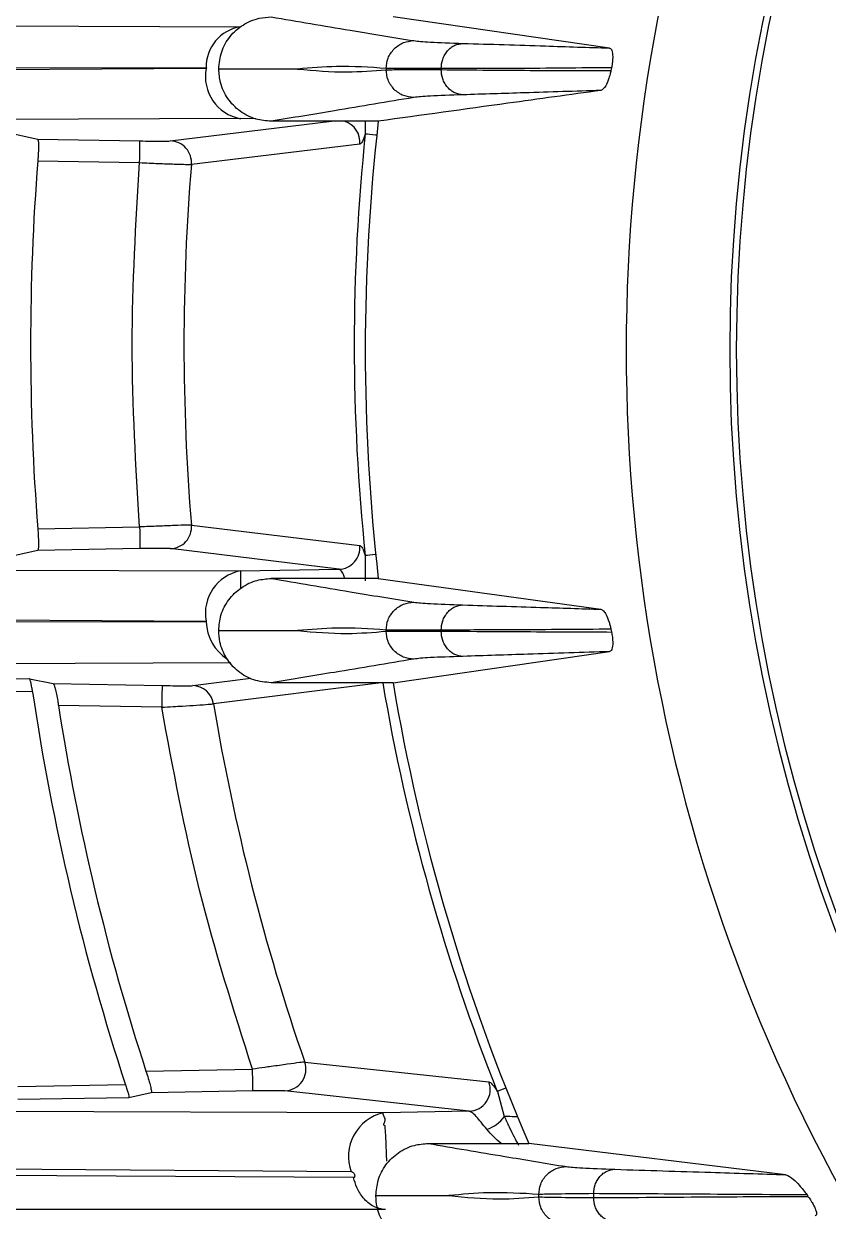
# Model space of a CAD drawing. Extents: x 7 to 135, y 1 to 99.
# Drawn here: x 126.144 to 127.069, y 44.293 to 45.659 of the extents above; entities that cross this region are included whole.
import ezdxf

# ---------------------------------------------------------------- set-up
doc = ezdxf.new("R2010")
doc.units = 0
doc.header["$MEASUREMENT"] = 0
doc.layers.add('OBJECT', color=7, linetype='CONTINUOUS')

msp = doc.modelspace()

# ---------------------------------------------------------------- linework, layer by layer
at = {"layer": 'OBJECT'}
for p, q in [((125.778, 45.6578), (126.3931, 45.6554)), ((126.8177, 45.6309), (126.5686, 45.6667)), ((126.3534, 45.6073), (125.7377, 45.6039)), ((125.7383, 45.6095), (126.3535, 45.6081)), ((126.368, 45.6068), (126.368, 45.6066)), ((126.5606, 45.6074), (126.5606, 45.606)), ((126.6239, 45.6073), (126.6239, 45.6061)), ((126.393, 45.5497), (125.7774, 45.5473)), ((126.3123, 45.524), (126.4976, 45.5467)), ((126.4106, 45.5494), (126.393, 45.5497)), ((126.5516, 45.5467), (126.4284, 45.5467)), ((126.5366, 45.5467), (126.5366, 45.532)), ((126.1339, 45.5318), (126.1597, 45.5261)), ((126.1597, 45.5261), (126.2774, 45.524)), ((126.5304, 45.5203), (126.3366, 45.4969)), ((126.1598, 45.5011), (126.277, 45.4991)), ((126.3366, 45.0821), (126.5304, 45.0587)), ((126.1598, 45.0779), (126.277, 45.08)), ((126.2774, 45.055), (126.1597, 45.0529)), ((126.5061, 45.0313), (126.3123, 45.055)), ((126.1597, 45.0529), (126.1339, 45.0472)), ((126.5366, 45.047), (126.5365, 45.0179)), ((125.7774, 45.0317), (126.393, 45.0293)), ((126.393, 45.0293), (126.5061, 45.0313)), ((126.5516, 45.0207), (126.4284, 45.0207)), ((126.5516, 45.0207), (126.8078, 44.9852)), ((125.7377, 44.9752), (126.3534, 44.9717)), ((126.3535, 44.9709), (125.7383, 44.9695)), ((126.368, 44.9606), (126.368, 44.9608)), ((126.5606, 44.96), (126.5606, 44.9614)), ((126.6239, 44.9601), (126.6239, 44.9613)), ((126.5686, 44.9007), (126.8177, 44.9365)), ((126.3819, 44.9236), (125.778, 44.9212)), ((126.0337, 44.9075), (126.1503, 44.9054)), ((126.1503, 44.9054), (126.1776, 44.8997)), ((126.3381, 44.8974), (126.4051, 44.9059)), ((126.1538, 44.8904), (126.0335, 44.8925)), ((126.1776, 44.8997), (126.3029, 44.8975)), ((126.5517, 44.9004), (126.3621, 44.8765)), ((126.5686, 44.9007), (126.4284, 44.9007)), ((126.3024, 44.8725), (126.1836, 44.8746)), ((126.2843, 44.454), (126.4069, 44.4561)), ((126.467, 44.4644), (126.6788, 44.4418)), ((126.1368, 44.4362), (126.2608, 44.4384)), ((126.2902, 44.4291), (126.2645, 44.4234)), ((126.4073, 44.4311), (126.2902, 44.4291)), ((126.6561, 44.4078), (126.444, 44.4313)), ((126.6886, 44.4306), (126.6966, 44.4019)), ((126.2645, 44.4234), (126.137, 44.4212)), ((126.5571, 44.4061), (125.9066, 44.4079)), ((126.6561, 44.4078), (126.5571, 44.4061)), ((126.6092, 44.3707), (126.7247, 44.3707)), ((127.0206, 44.3348), (126.7247, 44.3707)), ((126.5203, 44.3382), (125.8686, 44.3431)), ((126.523, 44.3316), (125.8712, 44.3352)), ((126.5489, 44.3106), (126.5489, 44.3108)), ((126.7362, 44.3093), (126.7362, 44.3121)), ((126.7995, 44.3084), (126.7995, 44.313)), ((126.56, 44.2946), (125.9091, 44.2951))]:
    msp.add_line(p, q, dxfattribs=at)
at = {"layer": 'OBJECT', "flags": 128}
for points in [[(126.277, 45.4991), (126.2771, 45.5039), (126.2772, 45.5085), (126.2773, 45.5128), (126.2773, 45.5166), (126.2774, 45.5197), (126.2774, 45.522), (126.2774, 45.5235), (126.2774, 45.524)], [(126.5499, 45.5307), (126.5484, 45.5308), (126.5448, 45.5312), (126.5417, 45.5315), (126.5393, 45.5318), (126.5376, 45.5319), (126.5366, 45.532)], [(126.277, 45.08), (126.2771, 45.0751), (126.2772, 45.0705), (126.2773, 45.0662), (126.2773, 45.0624), (126.2774, 45.0593), (126.2774, 45.057), (126.2774, 45.0555), (126.2774, 45.055)], [(126.5486, 45.0482), (126.5484, 45.0482), (126.5448, 45.0478), (126.5417, 45.0475), (126.5393, 45.0473), (126.5376, 45.0471), (126.5366, 45.047)], [(126.3029, 44.8975), (126.3029, 44.897), (126.3028, 44.8955), (126.3028, 44.8932), (126.3027, 44.89), (126.3027, 44.8863), (126.3026, 44.882), (126.3025, 44.8774), (126.3024, 44.8725)], [(126.4073, 44.4311), (126.4073, 44.4317), (126.4073, 44.4332), (126.4072, 44.4355), (126.4072, 44.4386), (126.4071, 44.4424), (126.4071, 44.4467), (126.407, 44.4513), (126.4069, 44.4561)], [(126.6984, 44.4345), (126.6962, 44.4337), (126.6933, 44.4325), (126.6911, 44.4316), (126.6894, 44.431), (126.6886, 44.4306)], [(126.7118, 44.4012), (126.7113, 44.4012), (126.7084, 44.4014), (126.7056, 44.4015), (126.703, 44.4016), (126.7006, 44.4017), (126.6985, 44.4018), (126.6966, 44.4019)]]:
    msp.add_lwpolyline(points, dxfattribs=at)
at = {"layer": 'OBJECT'}
for centre, radius, start, end in [((128.8466, 45.2837), 2.0098, 135.4001, 224.5999), ((128.8466, 45.2837), 1.8907, 138.3698, 221.6302), ((128.8466, 45.2837), 1.8831, 138.6329, 221.3671), ((128.8466, 45.2895), 2.9107, 155.7609, 204.2391), ((126.4003, 45.6091), 0.0468, 98.9258, 181.2805), ((126.4021, 45.5983), 0.0495, 169.5189, 259.3992), ((126.5055, 45.5227), 0.025, 354.3549, 73.1196), ((128.8466, 45.2837), 2.31, 173.4625, 186.5375), ((126.3117, 45.499), 0.025, 355.2595, 88.6225), ((128.8466, 45.2895), 2.3227, 174.0063, 185.9937), ((128.8466, 45.2895), 2.6951, 175.497, 184.503), ((128.8466, 45.2895), 2.5186, 175.2757, 184.7243), ((126.3117, 45.08), 0.025, 271.3775, 4.7405), ((126.5055, 45.0563), 0.025, 271.3835, 5.6925), ((126.4021, 44.9807), 0.0495, 100.6008, 190.4811), ((126.4066, 44.9726), 0.0531, 181.814, 237.3183), ((128.8466, 45.2895), 2.7223, 188.4312, 198.2199), ((126.3375, 44.8725), 0.0249, 9.2364, 88.6965), ((128.8466, 45.2895), 2.3227, 189.6366, 201.7023), ((128.8466, 45.2837), 2.31, 189.5438, 203.2808), ((128.8466, 45.2895), 2.6951, 188.8556, 198.0596), ((128.8466, 45.2895), 2.5186, 189.4377, 199.1243), ((126.4434, 44.4563), 0.025, 271.5007, 18.9287), ((126.6554, 44.4328), 0.025, 271.5271, 21.1213), ((126.5692, 44.3556), 0.0519, 103.4064, 199.6374), ((126.6656, 44.4228), 0.0374, 286.7502, 326.0149)]:
    msp.add_arc(centre, radius, start, end, dxfattribs=at)
for centre, major_axis, start_param, end_param in [((128.4854, 45.2837), (1.6983, 0), 2.944733, 2.946684), ((128.4854, 45.2837), (1.6983, 0), 3.336501, 3.338452), ((128.476, 45.2837), (1.7429, 0), 3.749125, 3.750253)]:
    msp.add_ellipse(centre, major_axis=major_axis, ratio=0.977124, start_param=start_param, end_param=end_param, dxfattribs=at)
for points, knots in [([(126.368, 45.6068), (126.3687, 45.6135), (126.37, 45.6269), (126.3803, 45.6448), (126.3954, 45.6583), (126.4124, 45.6656), (126.4238, 45.6664), (126.4284, 45.6667)], [0, 0, 0, 0, 0.212706, 0.425418, 0.63871, 0.85337, 1, 1, 1, 1]), ([(126.4284, 45.6667), (126.4585, 45.6616), (126.5123, 45.6525), (126.5679, 45.6434), (126.5924, 45.6394)], [0, 0, 0, 0, 0.56001, 1, 1, 1, 1]), ([(126.5606, 45.6074), (126.561, 45.6114), (126.5617, 45.6176), (126.5657, 45.625), (126.5698, 45.6301), (126.5749, 45.6343), (126.5822, 45.6383), (126.5884, 45.6389), (126.5924, 45.6394)], [0, 0, 0, 0, 0.239483, 0.368381, 0.500001, 0.63162, 0.760514, 1, 1, 1, 1]), ([(126.5924, 45.6394), (126.5973, 45.6388), (126.6072, 45.6377), (126.6351, 45.6367), (126.649, 45.6363)], [0, 0, 0, 0, 0.499273, 1, 1, 1, 1]), ([(126.6239, 45.6073), (126.6242, 45.6109), (126.6248, 45.6165), (126.6279, 45.6232), (126.6312, 45.6278), (126.6352, 45.6316), (126.641, 45.6352), (126.6458, 45.6358), (126.649, 45.6363)], [0, 0, 0, 0, 0.239578, 0.368437, 0.500002, 0.631562, 0.760427, 1, 1, 1, 1]), ([(126.649, 45.6363), (126.6807, 45.6353), (126.7372, 45.6335), (126.7931, 45.6317), (126.8177, 45.6309)], [0, 0, 0, 0, 0.55998, 1, 1, 1, 1]), ([(126.8177, 45.6309), (126.8185, 45.6305), (126.8201, 45.6298), (126.8212, 45.6256), (126.8213, 45.62), (126.8212, 45.6168), (126.8208, 45.6134), (126.8204, 45.6106), (126.8201, 45.6089), (126.8199, 45.6083)], [0, 0, 0, 0, 0.347787, 0.698122, 0.777965, 0.85834, 0.911742, 0.965437, 1, 1, 1, 1]), ([(126.3535, 45.6081), (126.3536, 45.6081), (126.3536, 45.6081), (126.3537, 45.608), (126.3537, 45.608), (126.3538, 45.6079), (126.3538, 45.6079), (126.3538, 45.6078), (126.3538, 45.6077), (126.3537, 45.6076), (126.3537, 45.6075), (126.3536, 45.6074), (126.3535, 45.6074), (126.3535, 45.6074), (126.3534, 45.6073)], [0, 0, 0, 0, 0.156356, 0.220307, 0.277039, 0.329614, 0.381571, 0.43639, 0.497392, 0.61507, 0.669728, 0.725245, 0.848143, 1, 1, 1, 1]), ([(126.3689, 45.6067), (126.3687, 45.6067), (126.3684, 45.6067), (126.3682, 45.6068), (126.368, 45.6068)], [0, 0, 0, 0, 0.560005, 1, 1, 1, 1]), ([(126.368, 45.6066), (126.3682, 45.6066), (126.3685, 45.6066), (126.3688, 45.6067), (126.3689, 45.6067)], [0, 0, 0, 0, 0.560002, 1, 1, 1, 1]), ([(126.4284, 45.5467), (126.4225, 45.5472), (126.4097, 45.5483), (126.3919, 45.5574), (126.3776, 45.5722), (126.3693, 45.5895), (126.3684, 45.6014), (126.368, 45.6066)], [0, 0, 0, 0, 0.187598, 0.40476, 0.620774, 0.835176, 1, 1, 1, 1]), ([(126.4588, 45.6067), (126.4587, 45.6067), (126.4418, 45.6067), (126.4146, 45.6067), (126.3847, 45.6067), (126.3716, 45.6067), (126.3689, 45.6067), (126.3689, 45.6067)], [0, 0, 0, 0, 0.002739, 0.563972, 0.910975, 0.997726, 1, 1, 1, 1]), ([(126.5606, 45.6074), (126.5416, 45.6087), (126.5077, 45.611), (126.4737, 45.608), (126.4588, 45.6067)], [0, 0, 0, 0, 0.559941, 1, 1, 1, 1]), ([(126.4588, 45.6067), (126.4778, 45.605), (126.5117, 45.602), (126.5457, 45.6048), (126.5606, 45.606)], [0, 0, 0, 0, 0.560059, 1, 1, 1, 1]), ([(126.6239, 45.6073), (126.6086, 45.6073), (126.578, 45.6072), (126.5664, 45.6073), (126.5606, 45.6074)], [0, 0, 0, 0, 0.500043, 1, 1, 1, 1]), ([(126.5606, 45.606), (126.5664, 45.606), (126.578, 45.6061), (126.6086, 45.6061), (126.6239, 45.6061)], [0, 0, 0, 0, 0.499957, 1, 1, 1, 1]), ([(126.5924, 45.574), (126.5884, 45.5744), (126.5822, 45.5751), (126.5749, 45.5791), (126.5698, 45.5832), (126.5657, 45.5884), (126.5617, 45.5958), (126.561, 45.602), (126.5606, 45.606)], [0, 0, 0, 0, 0.239486, 0.36838, 0.499998, 0.631617, 0.760515, 1, 1, 1, 1]), ([(126.8199, 45.6083), (126.7833, 45.6079), (126.718, 45.6073), (126.6526, 45.6073), (126.6239, 45.6073)], [0, 0, 0, 0, 0.560013, 1, 1, 1, 1]), ([(126.649, 45.5771), (126.6458, 45.5775), (126.641, 45.5782), (126.6352, 45.5818), (126.6312, 45.5856), (126.6279, 45.5902), (126.6248, 45.5969), (126.6242, 45.6025), (126.6239, 45.6061)], [0, 0, 0, 0, 0.239573, 0.368438, 0.499998, 0.631563, 0.760424, 1, 1, 1, 1]), ([(126.6239, 45.6061), (126.6604, 45.6057), (126.7255, 45.6051), (126.7906, 45.6051), (126.8193, 45.6051)], [0, 0, 0, 0, 0.560015, 1, 1, 1, 1]), ([(126.8193, 45.6051), (126.819, 45.6036), (126.818, 45.5995), (126.8159, 45.5929), (126.8121, 45.5846), (126.8095, 45.5831), (126.8078, 45.5822)], [0, 0, 0, 0, 0.0729665, 0.1943365, 0.4686994, 1, 1, 1, 1]), ([(126.5924, 45.574), (126.5621, 45.5689), (126.5082, 45.5598), (126.4527, 45.5507), (126.4284, 45.5467)], [0, 0, 0, 0, 0.560008, 1, 1, 1, 1]), ([(126.8078, 45.5822), (126.7721, 45.5772), (126.6864, 45.5654), (126.6012, 45.5536), (126.5516, 45.5467)], [0, 0, 0, 0, 0.417435, 1, 1, 1, 1]), ([(126.649, 45.5771), (126.6351, 45.5766), (126.6072, 45.5756), (126.5973, 45.5746), (126.5924, 45.574)], [0, 0, 0, 0, 0.500727, 1, 1, 1, 1]), ([(126.8078, 45.5822), (126.7785, 45.5812), (126.7261, 45.5795), (126.6726, 45.5779), (126.649, 45.5771)], [0, 0, 0, 0, 0.560039, 1, 1, 1, 1]), ([(126.1597, 45.5261), (126.1599, 45.5258), (126.1604, 45.5251), (126.1606, 45.5207), (126.1606, 45.5143), (126.1603, 45.5073), (126.1599, 45.5028), (126.1598, 45.5011)], [0, 0, 0, 0, 0.216943, 0.43392, 0.650101, 0.865823, 1, 1, 1, 1]), ([(126.2774, 45.524), (126.2817, 45.524), (126.2902, 45.5238), (126.3011, 45.5238), (126.3094, 45.5238), (126.3113, 45.5239), (126.3123, 45.524)], [0, 0, 0, 0, 0.250017, 0.499962, 0.749587, 1, 1, 1, 1]), ([(126.5366, 45.532), (126.5355, 45.5287), (126.5332, 45.5221), (126.5313, 45.5209), (126.5304, 45.5203)], [0, 0, 0, 0, 0.500465, 1, 1, 1, 1]), ([(126.277, 45.4991), (126.2843, 45.4987), (126.2988, 45.4981), (126.3174, 45.4974), (126.3316, 45.497), (126.3349, 45.497), (126.3366, 45.4969)], [0, 0, 0, 0, 0.249948, 0.499907, 0.745028, 1, 1, 1, 1]), ([(126.3366, 45.0821), (126.3351, 45.0821), (126.3319, 45.0821), (126.3179, 45.0816), (126.2988, 45.0809), (126.2843, 45.0803), (126.277, 45.08)], [0, 0, 0, 0, 0.235026, 0.499889, 0.749929, 1, 1, 1, 1]), ([(126.1598, 45.0779), (126.16, 45.0751), (126.1604, 45.0695), (126.1606, 45.062), (126.1606, 45.0564), (126.1602, 45.0534), (126.1599, 45.0531), (126.1597, 45.0529)], [0, 0, 0, 0, 0.216322, 0.432667, 0.648513, 0.864295, 1, 1, 1, 1]), ([(126.3123, 45.055), (126.3113, 45.0551), (126.3094, 45.0552), (126.3012, 45.0552), (126.2902, 45.0552), (126.2817, 45.055), (126.2774, 45.055)], [0, 0, 0, 0, 0.249998, 0.499943, 0.749543, 1, 1, 1, 1]), ([(126.5304, 45.0587), (126.5313, 45.0581), (126.5332, 45.0569), (126.5355, 45.0503), (126.5366, 45.047)], [0, 0, 0, 0, 0.5008353, 1, 1, 1, 1]), ([(126.393, 45.0293), (126.393, 45.0289), (126.3931, 45.0281), (126.3931, 45.0229), (126.3932, 45.0166), (126.3932, 45.0114), (126.3932, 45.0093)], [0, 0, 0, 0, 0.295002, 0.568763, 0.821259, 1, 1, 1, 1]), ([(126.5134, 45.0207), (126.5127, 45.0223), (126.511, 45.0264), (126.5085, 45.0303), (126.5069, 45.031), (126.5061, 45.0313)], [0, 0, 0, 0, 0.2580787, 0.6535034, 1, 1, 1, 1]), ([(126.368, 44.9608), (126.3685, 44.9667), (126.3696, 44.9793), (126.3788, 44.9968), (126.3934, 45.0109), (126.4108, 45.0193), (126.4229, 45.0203), (126.4284, 45.0207)], [0, 0, 0, 0, 0.1876831, 0.4003589, 0.6135031, 0.8279506, 1, 1, 1, 1]), ([(126.4284, 45.0207), (126.4585, 45.0156), (126.5123, 45.0065), (126.5679, 44.9974), (126.5924, 44.9934)], [0, 0, 0, 0, 0.56001, 1, 1, 1, 1]), ([(126.5606, 44.9614), (126.561, 44.9654), (126.5617, 44.9716), (126.5657, 44.979), (126.5698, 44.9841), (126.5749, 44.9883), (126.5822, 44.9923), (126.5884, 44.9929), (126.5924, 44.9934)], [0, 0, 0, 0, 0.239485, 0.368383, 0.500002, 0.63162, 0.760514, 1, 1, 1, 1]), ([(126.5924, 44.9934), (126.5973, 44.9928), (126.6072, 44.9917), (126.6351, 44.9907), (126.649, 44.9903)], [0, 0, 0, 0, 0.499273, 1, 1, 1, 1]), ([(126.6239, 44.9613), (126.6242, 44.9649), (126.6248, 44.9705), (126.6279, 44.9772), (126.6312, 44.9818), (126.6352, 44.9856), (126.641, 44.9892), (126.6458, 44.9898), (126.649, 44.9903)], [0, 0, 0, 0, 0.239577, 0.368438, 0.500002, 0.631563, 0.760427, 1, 1, 1, 1]), ([(126.649, 44.9903), (126.6788, 44.9893), (126.7321, 44.9876), (126.7847, 44.986), (126.8078, 44.9852)], [0, 0, 0, 0, 0.559976, 1, 1, 1, 1]), ([(126.8078, 44.9852), (126.8088, 44.9848), (126.8106, 44.984), (126.8137, 44.9794), (126.8163, 44.9734), (126.8183, 44.9668), (126.819, 44.9636), (126.8193, 44.9623)], [0, 0, 0, 0, 0.307715, 0.577846, 0.849686, 0.938704, 1, 1, 1, 1]), ([(126.3534, 44.9717), (126.3535, 44.9717), (126.3535, 44.9717), (126.3536, 44.9716), (126.3537, 44.9715), (126.3537, 44.9714), (126.3538, 44.9713), (126.3538, 44.9712), (126.3538, 44.9712), (126.3538, 44.9711), (126.3537, 44.971), (126.3537, 44.971), (126.3536, 44.971), (126.3536, 44.9709), (126.3535, 44.9709)], [0, 0, 0, 0, 0.148807, 0.270487, 0.325982, 0.381195, 0.499367, 0.56032, 0.614898, 0.666448, 0.718986, 0.776099, 0.840751, 1, 1, 1, 1]), ([(126.3689, 44.9607), (126.3687, 44.9607), (126.3684, 44.9607), (126.3682, 44.9608), (126.368, 44.9608)], [0, 0, 0, 0, 0.5600053, 1, 1, 1, 1]), ([(126.368, 44.9606), (126.3682, 44.9606), (126.3685, 44.9606), (126.3688, 44.9607), (126.3689, 44.9607)], [0, 0, 0, 0, 0.560002, 1, 1, 1, 1]), ([(126.4284, 44.9007), (126.4215, 44.9014), (126.4078, 44.9027), (126.3897, 44.9132), (126.376, 44.9285), (126.369, 44.9453), (126.3683, 44.9563), (126.368, 44.9606)], [0, 0, 0, 0, 0.2172, 0.434331, 0.650168, 0.864392, 1, 1, 1, 1]), ([(126.3689, 44.9607), (126.3689, 44.9607), (126.3858, 44.9607), (126.4132, 44.9607), (126.443, 44.9607), (126.456, 44.9607), (126.4587, 44.9607), (126.4588, 44.9607)], [0, 0, 0, 0, 0.002274, 0.563506, 0.91051, 0.997261, 1, 1, 1, 1]), ([(126.5606, 44.9614), (126.5416, 44.9627), (126.5077, 44.965), (126.4737, 44.962), (126.4588, 44.9607)], [0, 0, 0, 0, 0.559941, 1, 1, 1, 1]), ([(126.4588, 44.9607), (126.4778, 44.959), (126.5117, 44.956), (126.5457, 44.9588), (126.5606, 44.96)], [0, 0, 0, 0, 0.560059, 1, 1, 1, 1]), ([(126.6239, 44.9613), (126.6086, 44.9613), (126.578, 44.9612), (126.5664, 44.9613), (126.5606, 44.9614)], [0, 0, 0, 0, 0.500043, 1, 1, 1, 1]), ([(126.5606, 44.96), (126.5664, 44.96), (126.578, 44.9601), (126.6086, 44.9601), (126.6239, 44.9601)], [0, 0, 0, 0, 0.499957, 1, 1, 1, 1]), ([(126.5924, 44.928), (126.5884, 44.9284), (126.5822, 44.9291), (126.5749, 44.9331), (126.5698, 44.9372), (126.5657, 44.9424), (126.5617, 44.9498), (126.561, 44.956), (126.5606, 44.96)], [0, 0, 0, 0, 0.239486, 0.36838, 0.499998, 0.631617, 0.760515, 1, 1, 1, 1]), ([(126.8193, 44.9623), (126.7828, 44.962), (126.7177, 44.9616), (126.6525, 44.9614), (126.6239, 44.9613)], [0, 0, 0, 0, 0.560005, 1, 1, 1, 1]), ([(126.649, 44.9311), (126.6458, 44.9315), (126.641, 44.9322), (126.6352, 44.9358), (126.6312, 44.9396), (126.6279, 44.9442), (126.6248, 44.9509), (126.6242, 44.9565), (126.6239, 44.9601)], [0, 0, 0, 0, 0.239573, 0.368437, 0.499997, 0.631562, 0.760423, 1, 1, 1, 1]), ([(126.6239, 44.9601), (126.6605, 44.9599), (126.7258, 44.9595), (126.7912, 44.9592), (126.8199, 44.9591)], [0, 0, 0, 0, 0.560003, 1, 1, 1, 1]), ([(126.8199, 44.9591), (126.8201, 44.9581), (126.8205, 44.9561), (126.821, 44.9528), (126.8213, 44.9492), (126.8214, 44.9447), (126.8206, 44.9381), (126.8189, 44.9371), (126.8177, 44.9365)], [0, 0, 0, 0, 0.05238, 0.104942, 0.166386, 0.263156, 0.457427, 1, 1, 1, 1]), ([(126.8177, 44.9365), (126.7865, 44.9355), (126.7308, 44.9337), (126.674, 44.9319), (126.649, 44.9311)], [0, 0, 0, 0, 0.560034, 1, 1, 1, 1]), ([(126.5924, 44.928), (126.5621, 44.9229), (126.5082, 44.9138), (126.4527, 44.9047), (126.4284, 44.9007)], [0, 0, 0, 0, 0.560008, 1, 1, 1, 1]), ([(126.649, 44.9311), (126.6351, 44.9306), (126.6072, 44.9296), (126.5973, 44.9286), (126.5924, 44.928)], [0, 0, 0, 0, 0.500727, 1, 1, 1, 1]), ([(126.1538, 44.8904), (126.1535, 44.8921), (126.153, 44.8955), (126.1521, 44.9001), (126.1512, 44.9035), (126.1506, 44.9052), (126.1504, 44.9054), (126.1503, 44.9054)], [0, 0, 0, 0, 0.220979, 0.441914, 0.663511, 0.883732, 1, 1, 1, 1]), ([(126.1776, 44.8997), (126.1779, 44.8994), (126.1785, 44.8987), (126.1798, 44.8942), (126.1813, 44.8878), (126.1826, 44.8808), (126.1833, 44.8763), (126.1836, 44.8746)], [0, 0, 0, 0, 0.215819, 0.43153, 0.649867, 0.870929, 1, 1, 1, 1]), ([(126.3029, 44.8975), (126.3071, 44.8975), (126.3156, 44.8973), (126.3268, 44.8972), (126.3351, 44.8973), (126.3371, 44.8974), (126.3381, 44.8974)], [0, 0, 0, 0, 0.25006, 0.500017, 0.749733, 1, 1, 1, 1]), ([(126.3024, 44.8725), (126.3068, 44.8728), (126.315, 44.8733), (126.3289, 44.8741), (126.3438, 44.875), (126.3573, 44.876), (126.3605, 44.8764), (126.3621, 44.8765)], [0, 0, 0, 0, 0.150504, 0.284215, 0.50058, 0.757157, 1, 1, 1, 1]), ([(126.4069, 44.4561), (126.3851, 44.5244), (126.3416, 44.6611), (126.3155, 44.802), (126.3024, 44.8725)], [0, 0, 0, 0, 0.4999998, 1, 1, 1, 1]), ([(126.2843, 44.454), (126.2852, 44.4512), (126.287, 44.4455), (126.2891, 44.4378), (126.2904, 44.4322), (126.2906, 44.4295), (126.2903, 44.4292), (126.2902, 44.4291)], [0, 0, 0, 0, 0.226998, 0.454291, 0.673651, 0.882634, 1, 1, 1, 1]), ([(126.467, 44.4644), (126.4654, 44.4642), (126.4621, 44.4639), (126.4478, 44.4619), (126.4328, 44.4598), (126.4189, 44.4579), (126.4117, 44.4568), (126.4069, 44.4561)], [0, 0, 0, 0, 0.23922, 0.499413, 0.749027, 0.834916, 1, 1, 1, 1]), ([(126.6788, 44.4418), (126.6799, 44.4412), (126.6823, 44.44), (126.6865, 44.4337), (126.6886, 44.4306)], [0, 0, 0, 0, 0.502296, 1, 1, 1, 1]), ([(126.2608, 44.4384), (126.2614, 44.4366), (126.2625, 44.4332), (126.2638, 44.4287), (126.2645, 44.4253), (126.2647, 44.4237), (126.2645, 44.4235), (126.2645, 44.4234)], [0, 0, 0, 0, 0.227053, 0.454409, 0.673658, 0.882513, 1, 1, 1, 1]), ([(126.444, 44.4313), (126.443, 44.4313), (126.4408, 44.4314), (126.4319, 44.4314), (126.4204, 44.4314), (126.4117, 44.4312), (126.4073, 44.4311)], [0, 0, 0, 0, 0.2498071, 0.4996999, 0.7491766, 1, 1, 1, 1]), ([(126.5613, 44.3504), (126.5611, 44.3573), (126.5608, 44.3682), (126.5602, 44.3798), (126.5598, 44.3855), (126.5596, 44.3882), (126.5595, 44.3896), (126.5595, 44.3903), (126.5594, 44.3906), (126.5594, 44.3908), (126.5594, 44.3909), (126.5594, 44.3909), (126.5594, 44.3909), (126.5594, 44.3909), (126.5594, 44.3909), (126.5594, 44.3909), (126.5594, 44.3909), (126.5594, 44.3909), (126.5594, 44.3909), (126.5568, 44.3916), (126.5611, 44.3977), (126.557, 44.4034), (126.5571, 44.4051), (126.5571, 44.4061)], [0, 0, 0, 0, 0.23933, 0.376212, 0.448936, 0.486361, 0.505336, 0.51489, 0.519683, 0.522084, 0.523286, 0.523887, 0.524187, 0.524337, 0.524413, 0.52445, 0.524469, 0.524478, 0.524483, 0.524491, 0.607252, 0.760495, 1, 1, 1, 1]), ([(126.6764, 44.387), (126.6721, 44.3925), (126.6655, 44.4009), (126.6592, 44.4068), (126.6571, 44.4075), (126.6561, 44.4078)], [0, 0, 0, 0, 0.498085, 0.757943, 1, 1, 1, 1]), ([(126.6966, 44.4019), (126.697, 44.4009), (126.6977, 44.3994), (126.6989, 44.3968), (126.7004, 44.3933), (126.7034, 44.387), (126.7077, 44.3786), (126.7112, 44.3719), (126.7128, 44.3687)], [0, 0, 0, 0, 0.092449, 0.14965, 0.245342, 0.411782, 0.713791, 1, 1, 1, 1]), ([(126.6929, 44.3707), (126.69, 44.3732), (126.6838, 44.3785), (126.6789, 44.3841), (126.6764, 44.387)], [0, 0, 0, 0, 0.476117, 1, 1, 1, 1]), ([(126.5489, 44.3108), (126.5494, 44.3167), (126.5505, 44.3293), (126.5596, 44.3468), (126.5742, 44.3609), (126.5916, 44.3693), (126.6038, 44.3703), (126.6092, 44.3707)], [0, 0, 0, 0, 0.18768, 0.400356, 0.6135, 0.827951, 1, 1, 1, 1]), ([(126.6092, 44.3707), (126.6383, 44.3657), (126.6904, 44.3569), (126.7443, 44.348), (126.768, 44.3441)], [0, 0, 0, 0, 0.560011, 1, 1, 1, 1]), ([(126.7362, 44.3121), (126.7366, 44.3161), (126.7373, 44.3223), (126.7413, 44.3298), (126.7454, 44.3349), (126.7504, 44.339), (126.7578, 44.343), (126.764, 44.3437), (126.768, 44.3441)], [0, 0, 0, 0, 0.239485, 0.368379, 0.499998, 0.631621, 0.760509, 1, 1, 1, 1]), ([(126.768, 44.3441), (126.7727, 44.3436), (126.7823, 44.3425), (126.8099, 44.3415), (126.8237, 44.341)], [0, 0, 0, 0, 0.498898, 1, 1, 1, 1]), ([(126.523, 44.3316), (126.5234, 44.3316), (126.5239, 44.3317), (126.5244, 44.3321), (126.5247, 44.3326), (126.5248, 44.3332), (126.5248, 44.3339), (126.5246, 44.3346), (126.5242, 44.3356), (126.5234, 44.3366), (126.5224, 44.3374), (126.5213, 44.338), (126.5206, 44.3381), (126.5203, 44.3382)], [0, 0, 0, 0, 0.135748, 0.194599, 0.250839, 0.311573, 0.375117, 0.438055, 0.500884, 0.619794, 0.750906, 0.87367, 1, 1, 1, 1]), ([(126.5598, 44.2946), (126.555, 44.2955), (126.5457, 44.2971), (126.5344, 44.307), (126.5268, 44.3189), (126.5242, 44.3276), (126.523, 44.3316)], [0, 0, 0, 0, 0.2951012, 0.5697579, 0.8069602, 1, 1, 1, 1]), ([(126.7995, 44.313), (126.7998, 44.3165), (126.8003, 44.3219), (126.8034, 44.3284), (126.8065, 44.3328), (126.8104, 44.3365), (126.816, 44.34), (126.8207, 44.3406), (126.8237, 44.341)], [0, 0, 0, 0, 0.239578, 0.36844, 0.499999, 0.631563, 0.760424, 1, 1, 1, 1]), ([(126.8237, 44.341), (126.8606, 44.3398), (126.9265, 44.3378), (126.9918, 44.3357), (127.0206, 44.3348)], [0, 0, 0, 0, 0.5599895, 1, 1, 1, 1]), ([(127.0206, 44.3348), (127.0233, 44.3336), (127.0274, 44.3316), (127.0358, 44.3233), (127.0419, 44.3155), (127.0449, 44.3115)], [0, 0, 0, 0, 0.472796, 0.731901, 1, 1, 1, 1]), ([(126.5497, 44.3107), (126.5496, 44.3107), (126.5493, 44.3107), (126.549, 44.3108), (126.5489, 44.3108)], [0, 0, 0, 0, 0.560003, 1, 1, 1, 1]), ([(126.5489, 44.3106), (126.549, 44.3106), (126.5493, 44.3106), (126.5496, 44.3107), (126.5497, 44.3107)], [0, 0, 0, 0, 0.56, 1, 1, 1, 1]), ([(126.6092, 44.2507), (126.6023, 44.2514), (126.5887, 44.2527), (126.5705, 44.2632), (126.5569, 44.2785), (126.5498, 44.2953), (126.5491, 44.3063), (126.5489, 44.3106)], [0, 0, 0, 0, 0.217202, 0.434333, 0.650165, 0.86439, 1, 1, 1, 1]), ([(126.5497, 44.3107), (126.5498, 44.3107), (126.5644, 44.3107), (126.5895, 44.3107), (126.6169, 44.3107), (126.63, 44.3107), (126.6327, 44.3107), (126.6327, 44.3107)], [0, 0, 0, 0, 0.002464, 0.527441, 0.903158, 0.997088, 1, 1, 1, 1]), ([(126.7362, 44.3121), (126.7169, 44.3133), (126.6824, 44.3154), (126.6479, 44.3121), (126.6327, 44.3107)], [0, 0, 0, 0, 0.559938, 1, 1, 1, 1]), ([(126.6327, 44.3107), (126.6521, 44.3088), (126.6865, 44.3055), (126.721, 44.3081), (126.7362, 44.3093)], [0, 0, 0, 0, 0.5600633, 1, 1, 1, 1]), ([(126.7995, 44.313), (126.7842, 44.3128), (126.7536, 44.3125), (126.742, 44.3122), (126.7362, 44.3121)], [0, 0, 0, 0, 0.500039, 1, 1, 1, 1]), ([(126.768, 44.2773), (126.764, 44.2777), (126.7578, 44.2784), (126.7504, 44.2824), (126.7454, 44.2865), (126.7413, 44.2916), (126.7373, 44.2991), (126.7366, 44.3052), (126.7362, 44.3093)], [0, 0, 0, 0, 0.239491, 0.368379, 0.500002, 0.631621, 0.760515, 1, 1, 1, 1]), ([(126.7362, 44.3093), (126.742, 44.3091), (126.7536, 44.3089), (126.7842, 44.3085), (126.7995, 44.3084)], [0, 0, 0, 0, 0.499961, 1, 1, 1, 1]), ([(127.0449, 44.3115), (126.9991, 44.3118), (126.9173, 44.3124), (126.8355, 44.3128), (126.7995, 44.313)], [0, 0, 0, 0, 0.559998, 1, 1, 1, 1]), ([(126.7995, 44.3084), (126.8455, 44.3087), (126.9277, 44.3093), (127.0099, 44.3098), (127.046, 44.3099)], [0, 0, 0, 0, 0.559998, 1, 1, 1, 1]), ([(126.8237, 44.2804), (126.8207, 44.2808), (126.816, 44.2814), (126.8104, 44.2849), (126.8065, 44.2885), (126.8034, 44.293), (126.8003, 44.2995), (126.7998, 44.3049), (126.7995, 44.3084)], [0, 0, 0, 0, 0.239576, 0.368437, 0.500001, 0.63156, 0.760422, 1, 1, 1, 1]), ([(127.046, 44.3099), (127.0469, 44.3087), (127.0484, 44.3066), (127.0505, 44.3032), (127.0521, 44.3004), (127.0534, 44.2979), (127.0545, 44.2954), (127.0555, 44.2926), (127.0563, 44.2884), (127.055, 44.2879), (127.0541, 44.2876)], [0, 0, 0, 0, 0.11336, 0.188716, 0.241994, 0.295663, 0.34249, 0.417959, 0.560438, 1, 1, 1, 1])]:
    msp.add_open_spline(points, degree=3, knots=knots, dxfattribs=at)
msp.add_open_spline([(126.277, 45.08), (126.2727, 45.1498), (126.2642, 45.2895), (126.2727, 45.4292), (126.277, 45.4991)], degree=3, dxfattribs=at)

doc.saveas('drawing.dxf')
